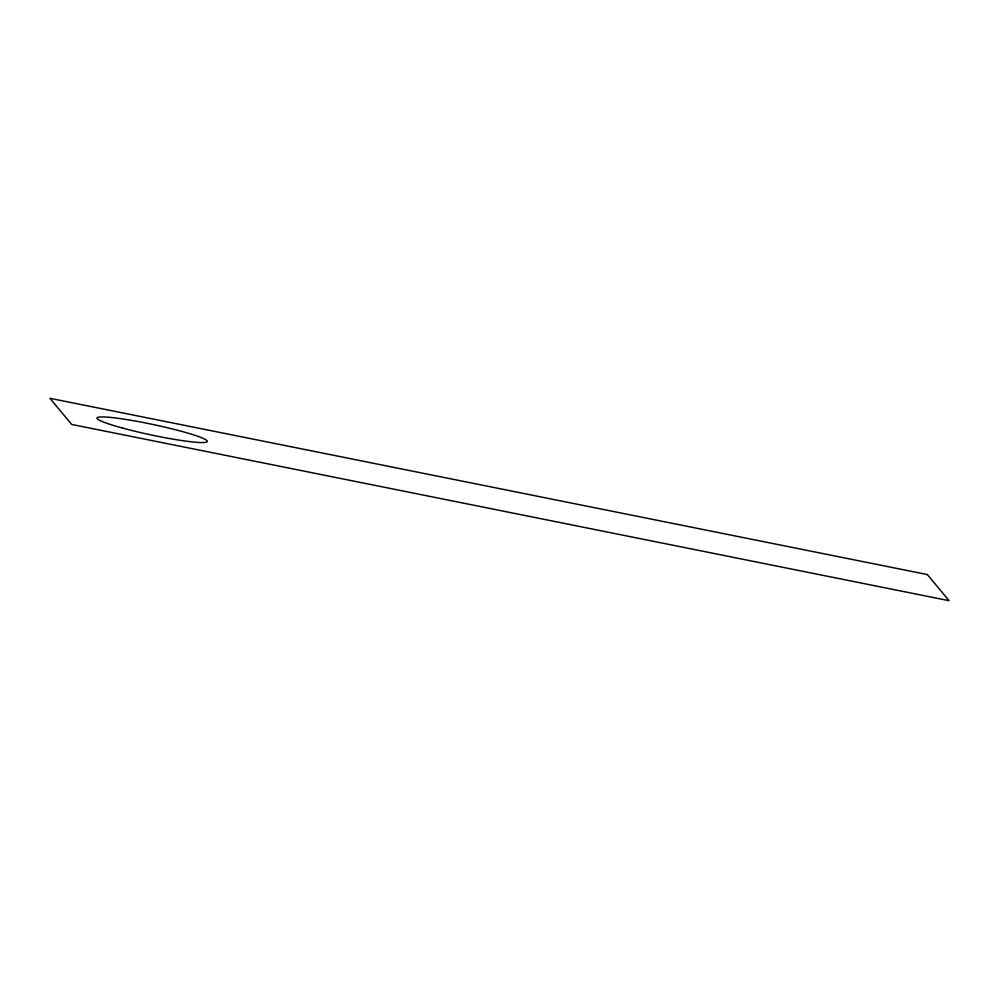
<?xml version="1.0" encoding="UTF-8"?>
<svg xmlns="http://www.w3.org/2000/svg" width="999" height="999" viewBox="0 0 999 999"><rect width="100%" height="100%" fill="white"/><g stroke="black" fill="none" stroke-linecap="round" stroke-linejoin="round"><path stroke-width="1.5" d="M927.334 574.55L49.95 398.314L71.666 424.45L949.05 600.686L927.334 574.55M122.577 428.072A56.319 5.295 12 0 0 207.255 441.57A56.319 5.295 12 0 0 126.786 419.58A56.319 5.295 12 0 0 122.577 428.072"/></g></svg>
